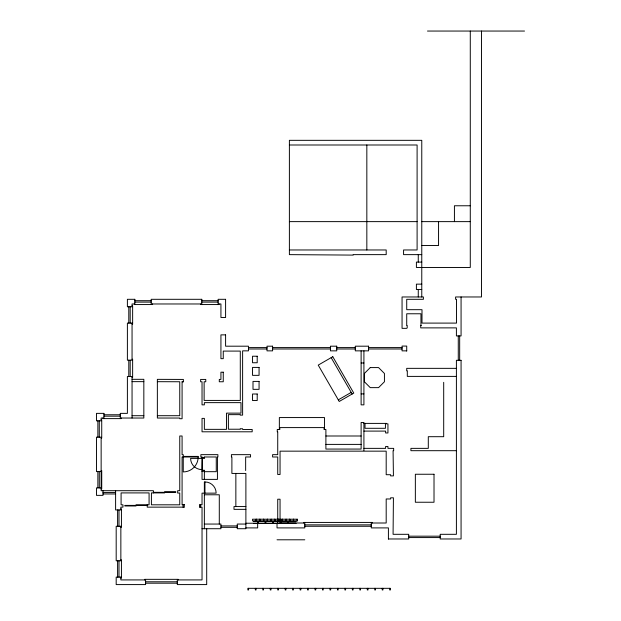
<?xml version="1.0" encoding="UTF-8"?>
<svg xmlns="http://www.w3.org/2000/svg" width="621" height="621" viewBox="0 0 621 621"><rect width="100%" height="100%" fill="white"/><g stroke="black" fill="none" stroke-linecap="round" stroke-linejoin="round"><path stroke-width="0.93" d="M338.29 399.854L351.222 392.394M427.481 31.05L524.52 31.05M289.386 144.996L417.102 144.996L417.102 249.968L403.572 249.968L403.572 254.633L421.768 254.633M470.283 205.768L454.425 205.768L454.425 221.627M289.386 221.627L417.102 221.627M421.768 221.627L470.283 221.627M421.768 245.536L438.558 245.536L438.558 221.627M289.386 249.968L386.192 249.968L386.192 254.633L353.186 254.633L353.186 255.099L289.386 254.633L289.386 140.33L421.768 140.33L421.768 296.97M421.768 262.101L416.404 262.101L416.404 267.465L470.283 267.465L470.283 31.05M421.768 284.139L416.404 284.139L416.404 289.502L421.768 289.502M134.85 300.704L151.182 300.704M201.802 300.704L218.126 300.704M134.85 302.101L151.182 302.101M201.802 302.101L218.126 302.101M132.056 305.835L132.638 305.835L132.638 324.03L132.056 324.03M421.185 325.544L420.72 325.544L420.72 327.88L456.404 327.88L456.404 335.922L461.069 335.922L461.069 296.97M248.454 347.589L266.999 347.589M272.596 347.589L330.442 347.589M336.745 347.589L355.29 347.589M368.579 347.589L402.059 347.589M248.454 348.986L266.999 348.986M272.596 348.986L330.442 348.986M336.745 348.986L355.29 348.986M368.579 348.986L402.059 348.986M406.724 350.857L402.059 350.857L402.059 346.076L406.724 346.076L406.724 351.09M132.056 359.248L132.638 359.248L132.638 377.444L132.056 377.444M361.119 362.982L363.914 362.982M456.404 368.346L406.724 368.346L406.724 370.799L407.306 370.799L407.306 376.396L456.404 376.396M132.056 379.315L143.831 379.315L143.831 418.034L120.272 418.034L120.272 413.369L127.39 413.369L127.39 376.512L132.056 376.512L132.056 418.034M132.056 381.643L143.831 381.643M182.085 381.76L183.374 381.76L183.374 379.431L157.361 379.353L157.361 418.034L179.756 418.034L179.756 418.733L182.085 418.733L182.085 381.76L183.366 381.76M361.119 393.893L363.914 393.893M103.948 414.766L120.272 414.766M132.056 415.705L143.831 415.705M157.361 415.705L179.756 415.705L179.756 381.752L157.354 381.682M103.948 416.171L120.272 416.171M101.145 419.78L101.728 419.78L101.728 437.976L101.145 437.976M363.914 423.398L386.541 423.398L386.541 423.864L387.946 423.864L387.946 432.961L385.61 432.961L385.61 431.098L363.914 431.098M325.893 435.996L361.119 435.996M325.893 444.395L361.119 444.395M363.914 448.362L385.61 448.362L385.61 446.491L387.946 446.491L387.946 448.362L393.66 448.362L393.66 450.691L393.077 450.691L393.427 475.888L390.625 475.888L390.625 474.716L386.192 474.716L386.192 451.157L280.055 451.157L280.055 474.483L277.727 474.483L277.727 456.986L272.596 456.986L272.596 454.657L277.727 454.657L277.727 431.797L277.261 431.797L277.261 429.468L279.823 429.468L279.823 427.597L324.03 427.597L324.03 429.468L325.893 429.468L325.893 449.061L361.119 449.061L361.119 422.466L363.914 422.466L363.914 450.691M456.404 450.691L410.923 450.691L410.923 448.362L428.296 448.362L428.296 436.695L443.697 436.695L443.697 382.342M183.257 456.404L198.184 456.404L198.184 456.986A14.927 14.927 0 0 1 183.257 471.921L183.257 454.657L182.085 454.657L182.085 435.996L179.756 435.996L179.756 490.699L177.653 490.699L177.653 493.027L179.756 493.027L179.756 504.811L151.415 504.811L151.415 492.911L164.596 492.911L164.596 491.747L175.79 491.747L175.79 492.329L153.395 492.329M198.184 456.986L182.085 456.986L182.085 504.811L183.141 504.811M202.035 457.227L201.802 469.585L202.384 469.585L202.384 458.391M204.363 457.227L204.596 458.391L190.6 458.391A11.194 11.194 0 0 0 201.802 469.585M101.145 470.633L101.728 470.633L101.728 488.828L101.145 488.828M202.035 471.455L201.802 470.283L204.596 470.283L204.363 471.455M101.145 471.572L96.48 471.572L96.48 437.161L101.145 437.161L101.145 490.699L153.395 490.699L153.395 492.911M204.363 471.688L216.263 471.688L216.263 456.986L204.363 456.986L204.363 457.46L202.035 457.46L202.035 456.986L200.862 456.986L200.862 454.657L217.893 454.657L217.893 456.986L217.428 456.986L217.428 479.381L202.035 479.381L202.035 471.223L204.363 471.223L204.363 479.381M200.63 504.811L202.035 504.811L202.035 493.144L216.147 493.144A11.194 11.194 0 0 0 204.946 481.95L204.363 481.95L204.363 528.719M101.145 487.896L96.48 487.896L96.48 495.364L103.008 495.364L103.008 490.699M103.008 492.562L115.607 492.562M103.008 493.959L115.607 493.959M204.363 494.782L219.291 494.782L219.291 524.054M147.216 505.393L124.821 505.393L124.821 505.975L136.022 505.975L136.022 504.811L149.079 504.811L149.079 492.911L121.087 492.911L121.087 504.811L122.958 504.811L122.958 507.14L120.854 507.14L120.854 509.942L115.607 509.942L115.607 490.699M245.885 506.557L233.993 506.557L233.993 509.36L245.885 509.36M183.141 507.14L147.216 507.14L147.216 504.811M200.63 507.14L202.035 507.14L202.035 579.921L177.303 579.921L177.303 584.586L206.7 584.586L206.7 528.719M120.854 509.01L121.437 509.01L121.437 527.206L120.854 527.206M253.469 521.368L295.922 521.368M253.469 521.601L295.922 521.601M280.055 523.006L304.787 523.006L304.787 527.904L277.028 527.904L277.028 523.239M245.885 523.239L295.922 523.239M253.469 523.472L295.922 523.472M204.363 524.054L220.929 524.054L220.929 528.719L202.035 528.719M245.885 524.054L237.253 524.054L237.253 528.719L245.885 528.719L245.885 473.435L231.889 473.435L231.889 456.986L231.423 456.986L231.423 454.657L250.55 454.657L250.55 456.986L245.652 456.986L245.652 470.516M304.787 524.869L371.265 524.869M220.929 525.917L237.253 525.917M304.787 526.266L371.265 526.266M220.929 527.322L237.253 527.322M245.885 527.904L257.668 527.904L257.668 521.601M408.703 536.179L440.196 536.179M408.703 537.576L440.196 537.576M388.412 538.974L408.703 538.974L408.703 534.308L393.077 534.308L393.427 497.809L390.625 497.809L390.625 498.973L386.192 498.973L386.192 523.006L371.265 523.006L371.265 527.904L388.412 527.904L388.412 539.098M277.028 539.796L304.787 539.796M120.854 559.863L121.437 559.863L121.437 578.05L120.854 578.05M145.586 581.784L177.303 581.784M145.586 583.189L177.303 583.189M331.164 357.649L352.154 394.009M481.485 31.05L481.485 296.97L455.589 296.97L455.589 299.306L456.52 299.306L456.52 323.099L422.001 323.099L422.001 309.685L406.724 309.685L406.724 299.306L423.398 299.306L423.398 296.97L402.059 296.97L402.059 328.346L406.724 328.346L407.19 327.88L407.19 325.544L406.724 325.544L406.724 313.768L420.953 313.768L420.953 325.544M459.672 335.922L459.672 360.304M458.275 335.922L458.275 360.304M418.267 254.633L418.267 262.101M418.267 289.502L418.267 296.97M389.693 588.32L389.693 589.95L390.392 589.95L390.392 588.32L247.872 588.32L247.872 589.95L248.571 589.95L248.571 588.32M385.439 423.398L385.439 428.296L365.024 428.296L365.024 423.398M382.932 588.32L382.932 589.95L382.225 589.95L382.225 588.32M375.464 588.32L375.464 589.95L374.766 589.95L374.766 588.32M372.196 523.006L372.196 522.424L303.855 522.424L303.855 523.006M367.997 588.32L367.997 589.95L367.298 589.95L367.298 588.32M366.832 144.996L366.832 249.968M363.914 350.857L363.914 404.853L361.119 404.853L361.119 350.857M360.537 588.32L360.537 589.95L359.838 589.95L359.838 588.32M353.07 588.32L353.07 589.95L352.371 589.95L352.371 588.32M345.61 588.32L345.61 589.95L344.903 589.95L344.903 588.32M338.142 588.32L338.142 589.95L337.444 589.95L337.444 588.32M330.675 588.32L330.675 589.95L329.976 589.95L329.976 588.32M324.496 429.468L324.496 417.568L279.357 417.568L279.357 429.468M323.215 588.32L323.215 589.95L322.516 589.95L322.516 588.32M315.747 588.32L315.747 589.95L315.049 589.95L315.049 588.32M308.288 588.32L308.288 589.95L307.581 589.95L307.581 588.32M300.82 588.32L300.82 589.95L300.122 589.95L300.122 588.32M297.319 520.903L297.319 519.21L252.537 519.21L252.537 520.903L297.149 520.903L297.149 519.21M293.586 519.21L293.586 520.903M293.415 519.21L293.415 520.903M293.353 588.32L293.353 589.95L292.654 589.95L292.654 588.32M289.86 519.21L289.86 520.903M289.681 519.21L289.681 520.903M288.222 521.601L288.222 523.239M287.523 521.601L287.523 523.239M286.126 519.21L286.126 520.903M285.947 519.21L285.947 520.903M285.893 588.32L285.893 589.95L285.194 589.95L285.194 588.32M282.392 519.21L282.392 520.903M282.213 519.21L282.213 520.903M280.762 521.601L280.762 523.239M280.055 523.239L280.055 499.214L277.727 499.214L277.727 523.239M278.658 519.21L278.658 520.903M278.487 519.21L278.487 520.903M278.425 588.32L278.425 589.95L277.727 589.95L277.727 588.32M274.924 519.21L274.924 520.903M274.754 519.21L274.754 520.903M273.294 521.601L273.294 523.239M272.596 521.601L272.596 523.239M271.198 519.21L271.198 520.903M271.02 519.21L271.02 520.903M270.966 588.32L270.966 589.95L270.259 589.95L270.259 588.32M267.465 519.21L267.465 520.903M267.286 519.21L267.286 520.903M265.827 521.601L265.827 523.239M265.128 521.601L265.128 523.239M263.731 519.21L263.731 520.903M263.552 519.21L263.552 520.903M263.498 588.32L263.498 589.95L262.799 589.95L262.799 588.32M259.997 519.21L259.997 520.903M259.826 519.21L259.826 520.903M258.367 521.601L258.367 523.239M256.263 519.21L256.263 520.903M256.093 519.21L256.093 520.903M256.031 588.32L256.031 589.95L255.332 589.95L255.332 588.32M235.856 473.435L235.856 506.557M219.058 303.972L219.058 304.554L200.862 304.554L200.862 303.972M204.946 481.95L204.946 493.144M178.243 579.921L178.243 579.339L144.646 579.339L144.646 579.921M152.58 303.972L152.58 304.554L134.384 304.554L134.384 303.972M130.185 306.766L130.185 323.099M130.185 360.188L130.185 376.512M128.788 306.766L128.788 323.099M128.788 360.188L128.788 376.512M121.204 418.034L121.204 418.616L103.008 418.616L103.008 418.034M118.991 509.942L118.991 526.266M118.991 560.794L118.991 577.119M117.594 509.942L117.594 526.266M117.594 560.794L117.594 577.119M99.282 420.836L99.282 437.161M99.282 471.572L99.282 487.896M97.877 420.836L97.877 437.161M97.877 471.572L97.877 487.896M370.256 367.585L364.387 373.462L364.387 381.76L370.256 387.636L378.562 387.636L384.43 381.76L384.43 373.462L378.562 367.585L370.256 367.585M332.778 356.71L318.231 365.109L339.229 401.477L353.768 393.077L332.778 356.71M134.85 299.306L127.39 299.306L127.39 306.766L132.056 306.766L132.056 303.972L134.85 303.972L134.85 299.306M201.802 299.306L151.182 299.306L151.182 303.972L201.802 303.972L201.802 299.306M225.594 299.306L218.126 299.306L218.126 303.972L220.929 303.972L220.929 317.502L225.594 317.502L225.594 299.306M132.056 323.099L127.39 323.099L127.39 360.188L132.056 360.188L132.056 323.099M225.594 334.874L220.929 334.874L220.929 358.666L223.257 358.666L223.257 351.09L240.288 351.09L240.288 400.421L204.13 400.421L204.13 381.76L205.768 381.76L205.768 379.431L200.63 379.431L200.63 381.76L202.035 381.76L202.035 404.853L204.363 404.853L204.363 402.641L240.987 402.641L240.987 413.136L226.525 413.136L226.525 429.352L204.363 429.352L204.363 418.383L202.035 418.383L202.035 431.797L252.18 431.797L252.18 429.468L242.617 429.468L242.617 428.762L240.288 428.762L240.288 429.227L228.388 429.227L228.388 414.649L240.288 414.649L240.288 415.115L242.617 415.115L242.617 350.857L248.454 350.857L248.454 346.192L225.594 346.192L225.594 334.874M272.596 346.192L266.999 346.192L266.999 350.857L272.596 350.857L272.596 346.192M336.745 346.192L330.442 346.192L330.442 350.857L336.745 350.857L336.745 346.192M368.579 346.192L355.29 346.192L355.29 350.857L368.579 350.857L368.579 346.192M257.203 356.221L252.537 356.221L252.537 362.749L257.203 362.749L257.203 356.221M461.069 360.304L456.404 360.304L456.404 534.308L440.196 534.308L440.196 538.974L461.069 538.974L461.069 360.304M259.066 367.415L252.537 367.415L252.537 375.348L259.066 375.348L259.066 367.415M223.257 372.196L220.929 372.196L220.929 379.431L219.291 379.431L219.291 381.76L223.257 381.76L223.257 372.196M259.066 381.41L253.003 381.41L253.003 389.344L259.066 389.344L259.066 381.41M257.203 394.009L252.537 394.009L252.537 400.537L257.203 400.537L257.203 394.009M103.948 413.369L96.48 413.369L96.48 420.836L101.145 420.836L101.145 418.034L103.948 418.034L103.948 413.369M434.017 474.25L415.356 474.25L415.356 502.242L434.017 502.242L434.017 474.25M184.305 504.578L183.141 504.578L183.141 507.373L184.305 507.373L184.305 504.578M200.63 504.578L199.465 504.578L199.465 507.373L200.63 507.373L200.63 504.578M120.854 526.266L116.189 526.266L116.189 560.794L120.854 560.794L120.854 526.266M120.854 577.119L116.189 577.119L116.189 584.586L145.586 584.586L145.586 579.921L120.854 579.921L120.854 577.119"/></g></svg>
